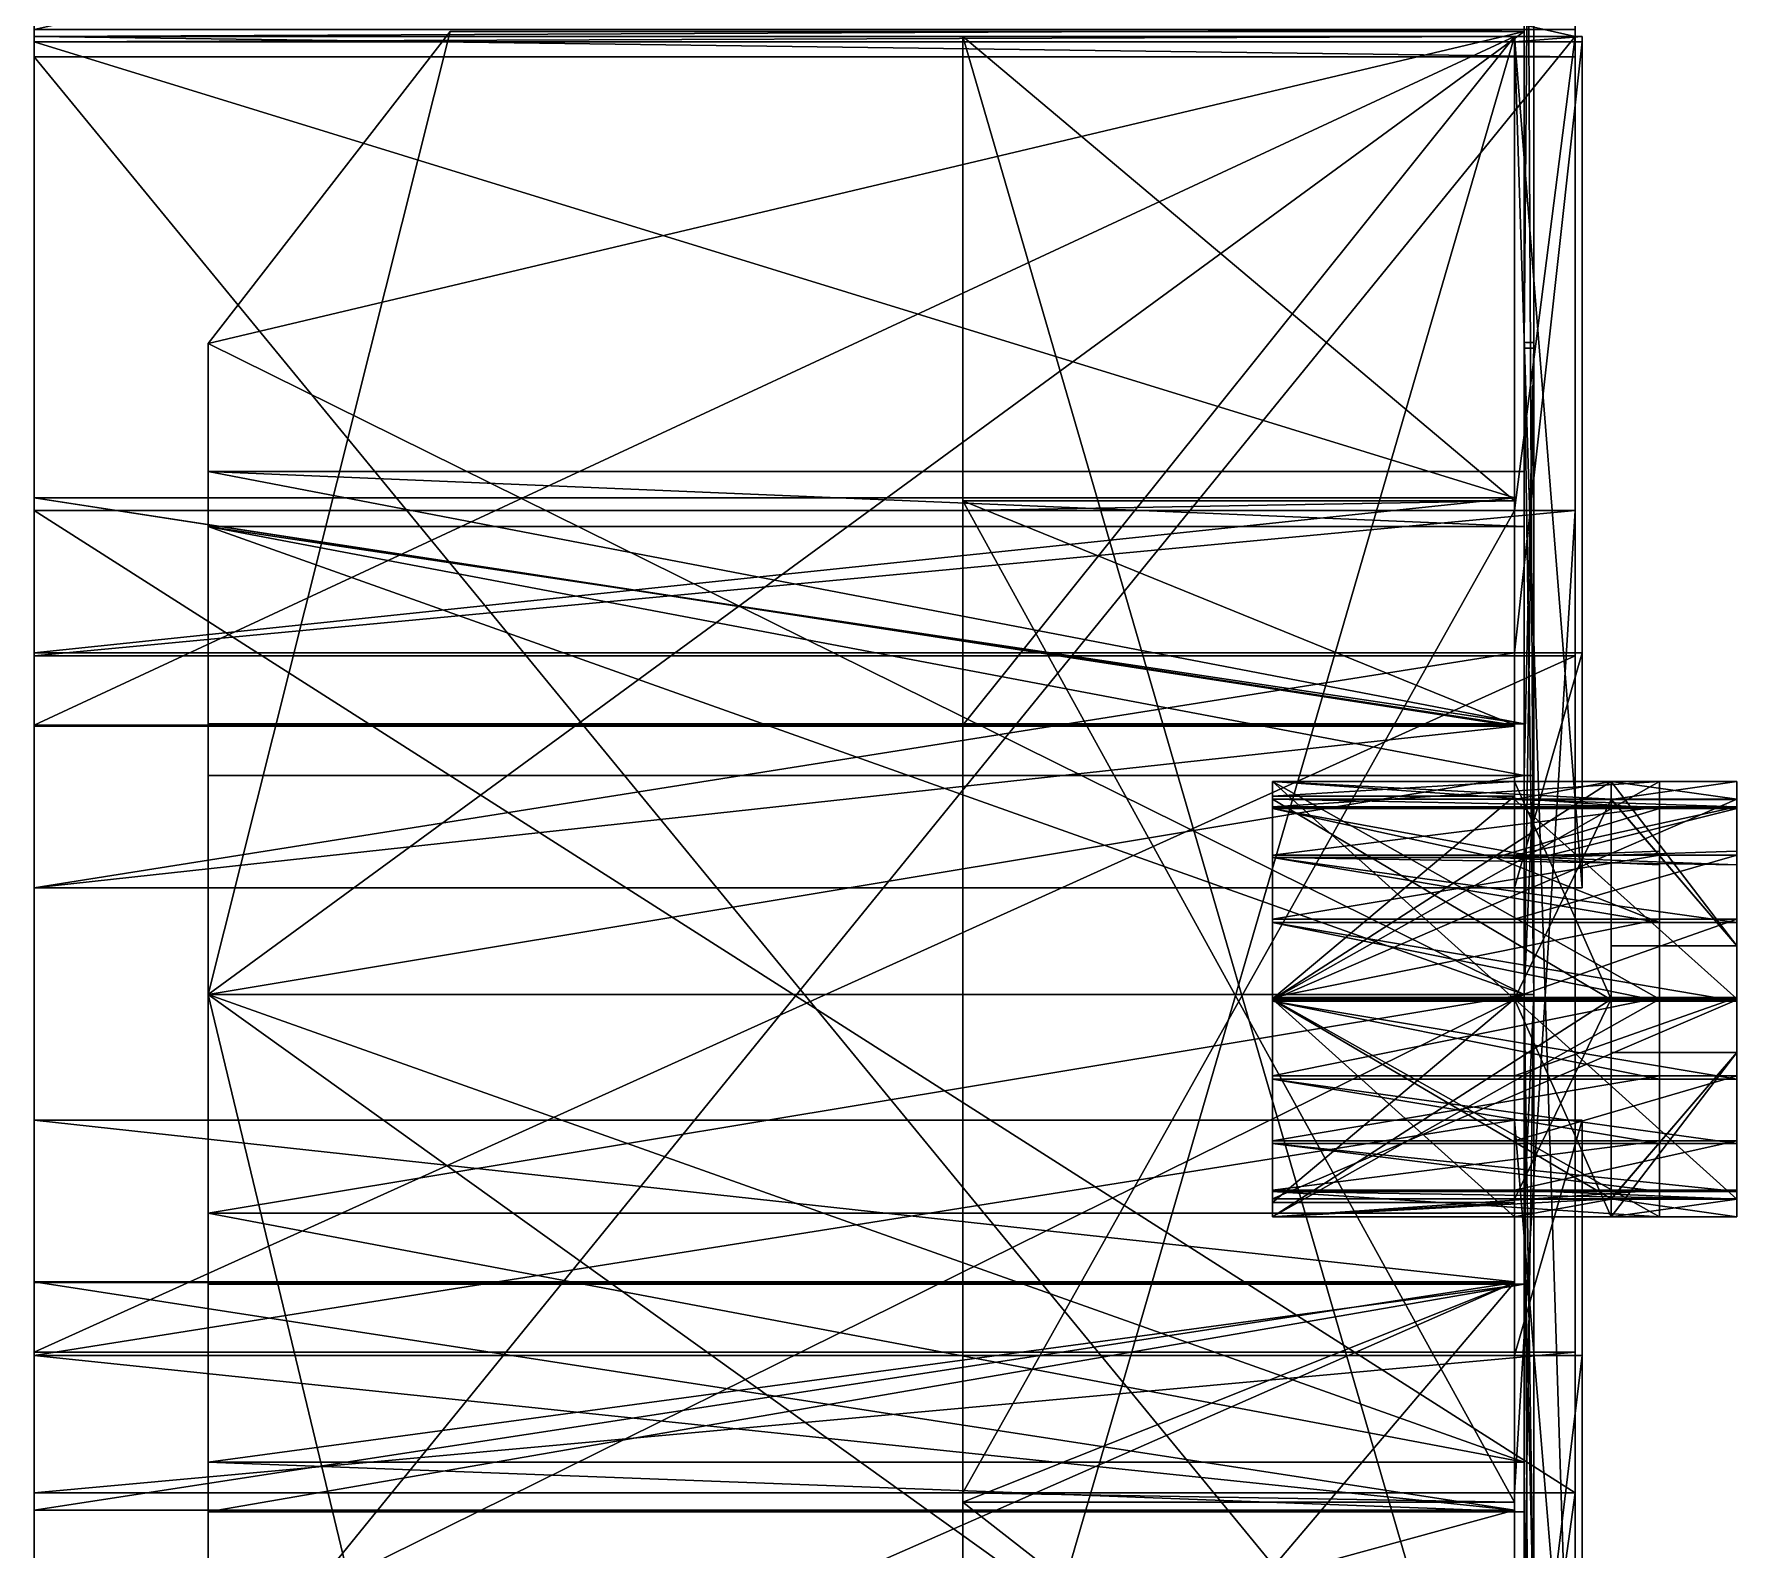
# Model space of a CAD drawing. Extents: x 320 to 672, y -1160 to -372.
# Drawn here: x 320 to 672, y -880.9 to -567.5 of the extents above; entities that cross this region are included whole.
import ezdxf

# ---------------------------------------------------------------- set-up
doc = ezdxf.new("R2010")
doc.units = 0

msp = doc.modelspace()

# ---------------------------------------------------------------- meshes
at = {"layer": 'OBJECT012', "color": 50}
mesh = msp.add_polyface(dxfattribs=at)
corners = [(626, -812, -248.600708), (576, -812, -248.600708), (576, -809.047241, -240), (626, -809.047241, -240), (576, -767, -249), (626, -767, -249), (626, -766.928528, -240), (576, -766.928528, -240)]
mesh.append_faces([[corners[k] for k in face] for face in [(1, 3, 0), (5, 7, 4), (4, 0, 5), (7, 1, 4), (3, 5, 0), (2, 6, 3)]], dxfattribs={"vtx0": -1})
mesh.append_faces([[corners[k] for k in face] for face in [(1, 2, 3), (5, 6, 7), (4, 1, 0), (7, 2, 1), (3, 6, 5), (2, 7, 6)]], dxfattribs={"vtx2": -1})
at = {"layer": 'OBJECT013', "color": 50}
mesh = msp.add_polyface(dxfattribs=at)
corners = [(672, -796.300598, -219.154938), (626, -796.300598, -219.154938), (626, -782.871033, -209.264206), (672, -782.871033, -209.264206), (672, -806.453613, -232.443802), (626, -806.453613, -232.443802), (626, -766.62915, -204), (672, -766.62915, -204), (626, -808.360657, -238), (672, -808.360657, -238), (672, -766.911926, -238), (626, -766.911926, -238)]
mesh.append_faces([[corners[k] for k in face] for face in [(1, 3, 0), (5, 0, 4), (2, 7, 3), (5, 9, 8), (7, 11, 10), (4, 10, 9), (6, 8, 11), (11, 9, 10)]], dxfattribs={"vtx0": -1})
mesh.append_faces([[corners[k] for k in face] for face in [(4, 3, 7), (4, 7, 10), (6, 1, 5), (6, 5, 8)]], dxfattribs={"vtx0": -1, "vtx2": -1})
mesh.append_faces([[corners[k] for k in face] for face in [(1, 2, 3), (5, 1, 0), (2, 6, 7), (5, 4, 9), (7, 6, 11), (4, 0, 3), (6, 2, 1), (11, 8, 9)]], dxfattribs={"vtx2": -1})
at = {"layer": 'OBJECT014', "color": 50}
mesh = msp.add_polyface(dxfattribs=at)
corners = [(646, -812, -248.600708), (626, -812, -248.600708), (626, -808.360657, -238), (646, -808.360657, -238), (626, -767, -249), (646, -767, -249), (646, -766.911987, -238), (626, -766.911987, -238)]
mesh.append_faces([[corners[k] for k in face] for face in [(1, 3, 0), (5, 7, 4), (4, 0, 5), (1, 7, 2), (2, 6, 3), (3, 5, 0)]], dxfattribs={"vtx0": -1})
mesh.append_faces([[corners[k] for k in face] for face in [(1, 2, 3), (5, 6, 7), (4, 1, 0), (1, 4, 7), (2, 7, 6), (3, 6, 5)]], dxfattribs={"vtx2": -1})
at = {"layer": 'OBJECT015', "color": 50}
mesh = msp.add_polyface(dxfattribs=at)
corners = [(672, -812, -248.600708), (646, -812, -248.600708), (646, -808.360657, -238), (672, -808.360657, -238), (646, -778, -248.906433), (672, -778, -248.906433), (672, -778, -238), (646, -778, -238)]
mesh.append_faces([[corners[k] for k in face] for face in [(1, 3, 0), (1, 5, 4), (3, 5, 0), (2, 6, 3), (1, 7, 2), (5, 7, 4)]], dxfattribs={"vtx0": -1})
mesh.append_faces([[corners[k] for k in face] for face in [(1, 2, 3), (1, 0, 5), (3, 6, 5), (2, 7, 6), (1, 4, 7), (5, 6, 7)]], dxfattribs={"vtx2": -1})
at = {"layer": 'OBJECT016', "color": 50}
mesh = msp.add_polyface(dxfattribs=at)
corners = [(576, -722, -249.368149), (626, -722, -249.368149), (626, -725.043518, -240), (576, -725.043518, -240), (626, -767, -249), (576, -767, -249), (576, -766.928711, -240), (626, -766.928711, -240)]
mesh.append_faces([[corners[k] for k in face] for face in [(1, 3, 0), (5, 7, 4), (0, 4, 1), (3, 5, 0), (7, 1, 4), (6, 2, 7)]], dxfattribs={"vtx0": -1})
mesh.append_faces([[corners[k] for k in face] for face in [(1, 2, 3), (5, 6, 7), (0, 5, 4), (3, 6, 5), (7, 2, 1), (6, 3, 2)]], dxfattribs={"vtx2": -1})
at = {"layer": 'OBJECT017', "color": 50}
mesh = msp.add_polyface(dxfattribs=at)
corners = [(672, -750.486267, -209.526932), (626, -750.486267, -209.526932), (626, -737.206726, -219.659241), (672, -737.206726, -219.659241), (626, -727.266907, -233.146774), (672, -727.266907, -233.146774), (672, -766.628723, -204), (626, -766.628723, -204), (672, -725.692017, -238), (626, -725.692017, -238), (626, -766.912048, -238), (672, -766.912048, -238)]
mesh.append_faces([[corners[k] for k in face] for face in [(1, 3, 0), (5, 2, 4), (7, 0, 6), (5, 9, 8), (7, 11, 10), (6, 8, 11), (4, 10, 9), (9, 11, 8)]], dxfattribs={"vtx0": -1})
mesh.append_faces([[corners[k] for k in face] for face in [(6, 3, 5), (6, 5, 8), (4, 1, 7), (4, 7, 10)]], dxfattribs={"vtx0": -1, "vtx2": -1})
mesh.append_faces([[corners[k] for k in face] for face in [(1, 2, 3), (5, 3, 2), (7, 1, 0), (5, 4, 9), (7, 6, 11), (6, 0, 3), (4, 2, 1), (9, 10, 11)]], dxfattribs={"vtx2": -1})
at = {"layer": 'OBJECT018', "color": 50}
mesh = msp.add_polyface(dxfattribs=at)
corners = [(626, -722, -249.368149), (646, -722, -249.368149), (646, -725.692078, -238), (626, -725.692078, -238), (646, -767, -249), (626, -767, -249), (626, -766.911987, -238), (646, -766.911987, -238)]
mesh.append_faces([[corners[k] for k in face] for face in [(1, 3, 0), (5, 7, 4), (0, 4, 1), (3, 5, 0), (6, 2, 7), (1, 7, 2)]], dxfattribs={"vtx0": -1})
mesh.append_faces([[corners[k] for k in face] for face in [(1, 2, 3), (5, 6, 7), (0, 5, 4), (3, 6, 5), (6, 3, 2), (1, 4, 7)]], dxfattribs={"vtx2": -1})
at = {"layer": 'OBJECT019', "color": 50}
mesh = msp.add_polyface(dxfattribs=at)
corners = [(646, -722, -249.368149), (672, -722, -249.368149), (672, -725.692078, -238), (646, -725.692078, -238), (646, -756, -249.085602), (672, -756, -249.085602), (672, -756, -238), (646, -756, -238)]
mesh.append_faces([[corners[k] for k in face] for face in [(1, 3, 0), (0, 5, 1), (1, 6, 2), (3, 6, 7), (3, 4, 0), (4, 6, 5)]], dxfattribs={"vtx0": -1})
mesh.append_faces([[corners[k] for k in face] for face in [(1, 2, 3), (0, 4, 5), (1, 5, 6), (3, 2, 6), (3, 7, 4), (4, 7, 6)]], dxfattribs={"vtx2": -1})
at = {"layer": 'OBJECT020', "color": 50}
mesh = msp.add_polyface(dxfattribs=at)
corners = [(631.419312, -737.703125, -278.825623), (576, -737.703125, -278.825592), (576, -751.156738, -288.740265), (672, -751.154968, -288.739014), (672, -739.25, -279.965607), (672, -736.397949, -277.119476), (672, -727.553223, -265.541199), (576, -727.553162, -265.541107), (576, -767.417114, -294), (672, -767.416138, -294), (672, -725.649048, -260), (576, -725.649048, -260), (576, -767.133423, -260), (672, -767.132446, -260), (631.524658, -737.702209, -278.824402)]
mesh.append_faces([[corners[k] for k in face] for face in [(14, 4, 5)]])
mesh.append_faces([[corners[k] for k in face] for face in [(1, 4, 0), (0, 7, 1), (2, 9, 3), (6, 11, 7), (8, 13, 9), (8, 11, 12), (6, 13, 10), (12, 10, 13)]], dxfattribs={"vtx0": -1})
mesh.append_faces([[corners[k] for k in face] for face in [(1, 3, 4), (0, 6, 7), (8, 1, 7), (8, 7, 11), (6, 4, 3), (6, 3, 9), (6, 9, 13)]], dxfattribs={"vtx0": -1, "vtx2": -1})
mesh.append_faces([[corners[k] for k in face] for face in [(1, 2, 3), (0, 5, 6), (2, 8, 9), (6, 10, 11), (8, 12, 13), (8, 2, 1), (6, 5, 4), (12, 11, 10)]], dxfattribs={"vtx2": -1})
at = {"layer": 'OBJECT021', "color": 50}
mesh = msp.add_polyface(dxfattribs=at)
corners = [(646, -722, -249.387772), (576, -722, -249.387772), (576, -725.648987, -260), (646, -725.648987, -260), (576, -767.133423, -260), (576, -767.041626, -249), (646, -767.040894, -249), (646, -767.13269, -260)]
mesh.append_faces([[corners[k] for k in face] for face in [(1, 3, 0), (5, 7, 4), (5, 0, 6), (4, 1, 5), (2, 7, 3), (3, 6, 0)]], dxfattribs={"vtx0": -1})
mesh.append_faces([[corners[k] for k in face] for face in [(1, 2, 3), (5, 6, 7), (5, 1, 0), (4, 2, 1), (2, 4, 7), (3, 7, 6)]], dxfattribs={"vtx2": -1})
at = {"layer": 'OBJECT022', "color": 50}
mesh = msp.add_polyface(dxfattribs=at)
corners = [(646, -725.648987, -260), (672, -725.648987, -260), (672, -722, -249.387772), (646, -722, -249.387772), (646, -756, -249.091583), (672, -756, -249.091583), (672, -756, -260), (646, -756, -260)]
mesh.append_faces([[corners[k] for k in face] for face in [(1, 3, 0), (3, 5, 4), (1, 5, 2), (0, 6, 1), (0, 4, 7), (5, 7, 4)]], dxfattribs={"vtx0": -1})
mesh.append_faces([[corners[k] for k in face] for face in [(1, 2, 3), (3, 2, 5), (1, 6, 5), (0, 7, 6), (0, 3, 4), (5, 6, 7)]], dxfattribs={"vtx2": -1})
at = {"layer": 'OBJECT023', "color": 50}
mesh = msp.add_polyface(dxfattribs=at)
corners = [(672, -783.548157, -288.444702), (576, -783.548157, -288.444702), (576, -796.805725, -278.327332), (672, -796.805725, -278.327332), (576, -806.733459, -264.852448), (672, -806.733459, -264.852448), (672, -767.397278, -294), (576, -767.397278, -294), (576, -808.306763, -260), (672, -808.306763, -260), (672, -767.105408, -260), (576, -767.105408, -260)]
mesh.append_faces([[corners[k] for k in face] for face in [(1, 3, 0), (2, 5, 3), (7, 0, 6), (4, 9, 5), (6, 11, 7), (4, 11, 8), (6, 9, 10), (8, 10, 9)]], dxfattribs={"vtx0": -1})
mesh.append_faces([[corners[k] for k in face] for face in [(4, 1, 7), (4, 7, 11), (6, 3, 5), (6, 5, 9)]], dxfattribs={"vtx0": -1, "vtx2": -1})
mesh.append_faces([[corners[k] for k in face] for face in [(1, 2, 3), (2, 4, 5), (7, 1, 0), (4, 8, 9), (6, 10, 11), (4, 2, 1), (6, 0, 3), (8, 11, 10)]], dxfattribs={"vtx2": -1})
at = {"layer": 'OBJECT024', "color": 50}
mesh = msp.add_polyface(dxfattribs=at)
corners = [(576, -808.306824, -260), (576, -812, -248.599014), (646, -812, -248.599014), (646, -808.306824, -260), (646, -767.010986, -249), (576, -767.010986, -249), (576, -767.105469, -260), (646, -767.105469, -260)]
mesh.append_faces([[corners[k] for k in face] for face in [(1, 3, 0), (5, 7, 4), (1, 4, 2), (0, 5, 1), (6, 3, 7), (7, 2, 4)]], dxfattribs={"vtx0": -1})
mesh.append_faces([[corners[k] for k in face] for face in [(1, 2, 3), (5, 6, 7), (1, 5, 4), (0, 6, 5), (6, 0, 3), (7, 3, 2)]], dxfattribs={"vtx2": -1})
at = {"layer": 'OBJECT025', "color": 50}
mesh = msp.add_polyface(dxfattribs=at)
corners = [(646, -812, -248.599014), (672, -812, -248.599014), (672, -808.306824, -260), (646, -808.306824, -260), (646, -778, -248.897659), (672, -778, -248.897659), (672, -778, -260), (646, -778, -260)]
mesh.append_faces([[corners[k] for k in face] for face in [(1, 3, 0), (0, 5, 1), (2, 5, 6), (3, 6, 7), (3, 4, 0), (6, 4, 7)]], dxfattribs={"vtx0": -1})
mesh.append_faces([[corners[k] for k in face] for face in [(1, 2, 3), (0, 4, 5), (2, 1, 5), (3, 2, 6), (3, 7, 4), (6, 5, 4)]], dxfattribs={"vtx2": -1})
at = {"layer": 'OBJECT038', "color": 50}
mesh = msp.add_polyface(dxfattribs=at)
corners = [(576, -782.866699, 138.737228), (656, -782.866699, 138.737228), (656, -796.306152, 128.839233), (576, -796.306152, 128.839233), (656, -806.45459, 115.553368), (576, -806.45459, 115.553368), (576, -766.62915, 143.999985), (656, -766.62915, 143.999985), (656, -812, 99.399284), (576, -812, 99.399284), (576, -767.003601, 98.99469), (656, -767.003601, 98.99469)]
mesh.append_faces([[corners[k] for k in face] for face in [(1, 3, 0), (5, 2, 4), (7, 0, 6), (9, 4, 8), (11, 6, 10), (8, 10, 9), (6, 9, 10), (4, 11, 8)]], dxfattribs={"vtx0": -1})
mesh.append_faces([[corners[k] for k in face] for face in [(6, 3, 5), (6, 5, 9), (4, 1, 7), (4, 7, 11)]], dxfattribs={"vtx0": -1, "vtx2": -1})
mesh.append_faces([[corners[k] for k in face] for face in [(1, 2, 3), (5, 3, 2), (7, 1, 0), (9, 5, 4), (11, 7, 6), (8, 11, 10), (6, 0, 3), (4, 2, 1)]], dxfattribs={"vtx2": -1})
at = {"layer": 'OBJECT039', "color": 50}
mesh = msp.add_polyface(dxfattribs=at)
corners = [(576, -796.805847, 69.673576), (656, -796.805847, 69.673576), (656, -783.5448, 59.553551), (576, -783.5448, 59.553551), (576, -806.734985, 83.150322), (656, -806.734985, 83.150322), (656, -767.397278, 54.000603), (576, -767.397278, 54.000603), (576, -812, 99.400963), (656, -812, 99.400963), (656, -767.010925, 99.005821), (576, -767.010925, 99.005821)]
mesh.append_faces([[corners[k] for k in face] for face in [(1, 3, 0), (0, 5, 1), (2, 7, 3), (4, 9, 5), (6, 11, 7), (10, 8, 11), (4, 11, 8), (6, 9, 10)]], dxfattribs={"vtx0": -1})
mesh.append_faces([[corners[k] for k in face] for face in [(4, 3, 7), (4, 7, 11), (6, 1, 5), (6, 5, 9)]], dxfattribs={"vtx0": -1, "vtx2": -1})
mesh.append_faces([[corners[k] for k in face] for face in [(1, 2, 3), (0, 4, 5), (2, 6, 7), (4, 8, 9), (6, 10, 11), (10, 9, 8), (4, 0, 3), (6, 2, 1)]], dxfattribs={"vtx2": -1})
at = {"layer": 'OBJECT040', "color": 50}
mesh = msp.add_polyface(dxfattribs=at)
corners = [(576, -751.156799, 59.260429), (656, -751.15509, 59.26165), (656, -739.249939, 68.03521), (622.07666, -737.69812, 69.178856), (576, -737.69812, 69.178856), (622.179199, -737.700806, 69.177422), (656, -736.389282, 70.894249), (656, -727.551575, 82.46328), (576, -727.551575, 82.46328), (576, -767.417053, 54.002254), (656, -767.416077, 54.003223), (656, -722.000061, 98.612206), (576, -722.000061, 98.612206), (576, -767.041687, 99.004601), (656, -767.04071, 99.004601)]
mesh.append_faces([[corners[k] for k in face] for face in [(2, 6, 3)]])
mesh.append_faces([[corners[k] for k in face] for face in [(1, 4, 0), (5, 8, 4), (0, 10, 1), (7, 12, 8), (9, 14, 10), (11, 13, 12), (9, 12, 13), (7, 14, 11)]], dxfattribs={"vtx0": -1})
mesh.append_faces([[corners[k] for k in face] for face in [(1, 3, 4), (5, 7, 8), (9, 4, 8), (9, 8, 12), (7, 2, 1), (7, 1, 10), (7, 10, 14)]], dxfattribs={"vtx0": -1, "vtx2": -1})
mesh.append_faces([[corners[k] for k in face] for face in [(1, 2, 3), (5, 6, 7), (0, 9, 10), (7, 11, 12), (9, 13, 14), (11, 14, 13), (9, 0, 4), (7, 6, 2)]], dxfattribs={"vtx2": -1})
at = {"layer": 'OBJECT041', "color": 50}
mesh = msp.add_polyface(dxfattribs=at)
corners = [(576, -737.206848, 128.34343), (656, -737.206848, 128.34343), (656, -750.480164, 138.470993), (576, -750.480164, 138.470993), (576, -727.264648, 114.845764), (656, -727.264648, 114.845764), (656, -766.628723, 143.995911), (576, -766.628723, 143.995911), (576, -722.007141, 98.631866), (656, -722.007141, 98.631866), (656, -767.003601, 99.005821), (576, -767.003601, 99.005821)]
mesh.append_faces([[corners[k] for k in face] for face in [(1, 3, 0), (5, 0, 4), (2, 7, 3), (9, 4, 8), (11, 6, 10), (10, 8, 11), (4, 11, 8), (6, 9, 10)]], dxfattribs={"vtx0": -1})
mesh.append_faces([[corners[k] for k in face] for face in [(4, 3, 7), (4, 7, 11), (6, 1, 5), (6, 5, 9)]], dxfattribs={"vtx0": -1, "vtx2": -1})
mesh.append_faces([[corners[k] for k in face] for face in [(1, 2, 3), (5, 1, 0), (2, 6, 7), (9, 5, 4), (11, 7, 6), (10, 9, 8), (4, 0, 3), (6, 2, 1)]], dxfattribs={"vtx2": -1})
at = {"layer": 'OBJECT042', "color": 50}
mesh = msp.add_polyface(dxfattribs=at)
corners = [(628, -766, -262), (630, -766, -262), (630, -382, -262), (628, -382, -262), (630, -382, -226.607773), (630, -766, -96.727295), (630, -631.230347, -96.727295), (630, -393.830902, -215.25116), (628, -382, -226.607773), (628, -393.836731, -215.24826), (628, -631.230347, -96.727295), (628, -766, -96.727295)]
mesh.append_faces([[corners[k] for k in face] for face in [(1, 3, 0), (2, 7, 4), (2, 8, 3), (4, 9, 8), (6, 11, 10), (7, 10, 9), (1, 11, 5), (3, 11, 0)]], dxfattribs={"vtx0": -1})
mesh.append_faces([[corners[k] for k in face] for face in [(2, 5, 6), (2, 6, 7), (3, 9, 10), (3, 10, 11)]], dxfattribs={"vtx0": -1, "vtx2": -1})
mesh.append_faces([[corners[k] for k in face] for face in [(1, 2, 3), (2, 1, 5), (2, 4, 8), (4, 7, 9), (6, 5, 11), (7, 6, 10), (1, 0, 11), (3, 8, 9)]], dxfattribs={"vtx2": -1})
at = {"layer": 'OBJECT044', "color": 50}
mesh = msp.add_polyface(dxfattribs=at)
corners = [(406.042389, -566.963379, -262), (356, -631.457092, -262), (356, -766, -262), (628, -766, -262), (628, -566.963379, -262), (356, -631.456543, -243.636368), (356, -766, -243.636368), (628, -766, -243.636368), (406.043945, -566.963379, -243.636368), (628, -566.963379, -243.636368)]
mesh.append_faces([[corners[k] for k in face] for face in [(1, 4, 0), (1, 6, 2), (2, 7, 3), (1, 8, 5), (3, 9, 4), (4, 8, 0), (6, 9, 7)]], dxfattribs={"vtx0": -1})
mesh.append_faces([[corners[k] for k in face] for face in [(1, 3, 4), (6, 8, 9)]], dxfattribs={"vtx0": -1, "vtx2": -1})
mesh.append_faces([[corners[k] for k in face] for face in [(1, 2, 3), (1, 5, 6), (2, 6, 7), (1, 0, 8), (3, 7, 9), (4, 9, 8), (6, 5, 8)]], dxfattribs={"vtx2": -1})
at = {"layer": 'OBJECT045', "color": 50}
mesh = msp.add_polyface(dxfattribs=at)
corners = [(356, -657.918945, -40.292191), (356, -669.312012, -15.111132), (356, -710.074036, -15.111132), (628, -657.919495, -40.291924), (628, -669.312439, -15.111132), (628, -710.074036, -15.111132)]
mesh.append_faces([[corners[k] for k in face] for face in [(1, 2, 0), (3, 5, 4)]])
mesh.append_faces([[corners[k] for k in face] for face in [(0, 4, 1), (1, 5, 2), (0, 5, 3)]], dxfattribs={"vtx0": -1})
mesh.append_faces([[corners[k] for k in face] for face in [(0, 3, 4), (1, 4, 5), (0, 2, 5)]], dxfattribs={"vtx2": -1})
at = {"layer": 'OBJECT046', "color": 50}
mesh = msp.add_polyface(dxfattribs=at)
corners = [(356, -669.312805, -15.111132), (356, -720.741577, 98.556793), (356, -766, 141.999969), (356, -766, -15.111132), (628, -766, 141.999969), (628, -720.741455, 98.556572), (628, -669.312439, -15.111132), (628, -766, -15.111132)]
mesh.append_faces([[corners[k] for k in face] for face in [(1, 3, 0), (2, 5, 4), (0, 5, 1), (2, 7, 3), (5, 7, 4), (0, 7, 6)]], dxfattribs={"vtx0": -1})
mesh.append_faces([[corners[k] for k in face] for face in [(1, 2, 3), (2, 1, 5), (0, 6, 5), (2, 4, 7), (5, 6, 7), (0, 3, 7)]], dxfattribs={"vtx2": -1})
at = {"layer": 'OBJECT047', "color": 50}
mesh = msp.add_polyface(dxfattribs=at)
corners = [(630, -766, 141.999969), (630, -720.741577, 98.556793), (630, -632.385803, -96.727295), (630, -766, -96.727295), (628, -720.741455, 98.556572), (628, -766, 141.999969), (628, -766, -96.727295), (628, -632.385803, -96.727295)]
mesh.append_faces([[corners[k] for k in face] for face in [(1, 3, 0), (1, 5, 4), (3, 7, 6), (2, 4, 7), (3, 5, 0), (7, 5, 6)]], dxfattribs={"vtx0": -1})
mesh.append_faces([[corners[k] for k in face] for face in [(1, 2, 3), (1, 0, 5), (3, 2, 7), (2, 1, 4), (3, 6, 5), (7, 4, 5)]], dxfattribs={"vtx2": -1})
at = {"layer": 'OBJECT048', "color": 50}
mesh = msp.add_polyface(dxfattribs=at)
corners = [(356, -862.687622, -15.111132), (356, -872.979919, -37.859238), (356, -825.908447, -15.111132), (628, -862.687195, -15.111132), (628, -872.97937, -37.858971), (628, -825.908447, -15.111132)]
mesh.append_faces([[corners[k] for k in face] for face in [(1, 2, 0), (3, 5, 4)]])
mesh.append_faces([[corners[k] for k in face] for face in [(0, 4, 1), (0, 5, 3), (1, 5, 2)]], dxfattribs={"vtx0": -1})
mesh.append_faces([[corners[k] for k in face] for face in [(0, 3, 4), (0, 2, 5), (1, 4, 5)]], dxfattribs={"vtx2": -1})
at = {"layer": 'OBJECT049', "color": 50}
mesh = msp.add_polyface(dxfattribs=at)
corners = [(356, -766, 141.999969), (356, -811.258057, 98.557579), (356, -862.687195, -15.111132), (356, -766, -15.111132), (628, -811.258301, 98.557045), (628, -766, 141.999969), (628, -862.687195, -15.111132), (628, -766, -15.111132)]
mesh.append_faces([[corners[k] for k in face] for face in [(1, 3, 0), (1, 5, 4), (1, 6, 2), (3, 5, 0), (4, 7, 6), (3, 6, 7)]], dxfattribs={"vtx0": -1})
mesh.append_faces([[corners[k] for k in face] for face in [(1, 2, 3), (1, 0, 5), (1, 4, 6), (3, 7, 5), (4, 5, 7), (3, 2, 6)]], dxfattribs={"vtx2": -1})
at = {"layer": 'OBJECT050', "color": 50}
mesh = msp.add_polyface(dxfattribs=at)
corners = [(630, -766, -96.727295), (630, -899.614197, -96.727295), (630, -811.258057, 98.557579), (630, -766, 141.999969), (628, -766, 141.999969), (628, -811.258301, 98.557045), (628, -899.614197, -96.727295), (628, -766, -96.727295)]
mesh.append_faces([[corners[k] for k in face] for face in [(1, 3, 0), (3, 5, 4), (1, 7, 6), (1, 5, 2), (0, 4, 7), (5, 7, 4)]], dxfattribs={"vtx0": -1})
mesh.append_faces([[corners[k] for k in face] for face in [(1, 2, 3), (3, 2, 5), (1, 0, 7), (1, 6, 5), (0, 3, 4), (5, 6, 7)]], dxfattribs={"vtx2": -1})
at = {"layer": 'OBJECT051', "color": 50}
mesh = msp.add_polyface(dxfattribs=at)
corners = [(628, -1150, -262), (630, -1150, -262), (630, -766, -262), (628, -766, -262), (630, -1150, -226.607742), (630, -1138.169189, -215.25119), (630, -900.769714, -96.727295), (630, -766, -96.727295), (628, -1150, -226.607742), (628, -1138.173218, -215.25322), (628, -766, -96.727295), (628, -900.769714, -96.727295)]
mesh.append_faces([[corners[k] for k in face] for face in [(1, 3, 0), (1, 7, 2), (1, 8, 4), (5, 8, 9), (7, 11, 10), (6, 9, 11), (2, 10, 3), (0, 9, 8)]], dxfattribs={"vtx0": -1})
mesh.append_faces([[corners[k] for k in face] for face in [(1, 5, 6), (1, 6, 7), (0, 10, 11), (0, 11, 9)]], dxfattribs={"vtx0": -1, "vtx2": -1})
mesh.append_faces([[corners[k] for k in face] for face in [(1, 2, 3), (1, 4, 5), (1, 0, 8), (5, 4, 8), (7, 6, 11), (6, 5, 9), (2, 7, 10), (0, 3, 10)]], dxfattribs={"vtx2": -1})
at = {"layer": 'OBJECT053', "color": 50}
mesh = msp.add_polyface(dxfattribs=at)
corners = [(628, -766, -262), (356, -766, -262), (356, -900.547546, -262), (402.919495, -961.015686, -262), (628, -961.015686, -262), (356, -766, -243.636368), (356, -900.547546, -243.636368), (628, -766, -243.636368), (402.919464, -961.015686, -243.636368), (628, -961.015686, -243.636368)]
mesh.append_faces([[corners[k] for k in face] for face in [(1, 4, 0), (1, 6, 2), (1, 7, 5), (2, 8, 3), (4, 7, 0), (3, 9, 4), (6, 9, 8)]], dxfattribs={"vtx0": -1})
mesh.append_faces([[corners[k] for k in face] for face in [(1, 3, 4), (6, 7, 9)]], dxfattribs={"vtx0": -1, "vtx2": -1})
mesh.append_faces([[corners[k] for k in face] for face in [(1, 2, 3), (1, 5, 6), (1, 0, 7), (2, 6, 8), (4, 9, 7), (3, 8, 9), (6, 5, 7)]], dxfattribs={"vtx2": -1})
at = {"layer": 'OBJECT054', "color": 50}
mesh = msp.add_polyface(dxfattribs=at)
corners = [(638.559204, -960, -241), (638.559204, -960, -61.932495), (638.559204, -869.06427, -15), (638.559204, -666, -15), (638.559204, -568, -64), (638.559204, -568, -241), (626, -869.064148, -15), (626, -960, -61.932549), (626, -568, -64), (626, -666, -15), (626, -960, -241), (626, -568, -241)]
mesh.append_faces([[corners[k] for k in face] for face in [(1, 5, 0), (2, 7, 6), (4, 9, 8), (0, 7, 1), (5, 8, 11), (3, 6, 9), (0, 11, 10), (8, 10, 11)]], dxfattribs={"vtx0": -1})
mesh.append_faces([[corners[k] for k in face] for face in [(1, 3, 4), (1, 4, 5), (8, 6, 7), (8, 7, 10)]], dxfattribs={"vtx0": -1, "vtx2": -1})
mesh.append_faces([[corners[k] for k in face] for face in [(1, 2, 3), (2, 1, 7), (4, 3, 9), (0, 10, 7), (5, 4, 8), (3, 2, 6), (0, 5, 11), (8, 9, 6)]], dxfattribs={"vtx2": -1})
at = {"layer": 'OBJECT055', "color": 50}
mesh = msp.add_polyface(dxfattribs=at)
corners = [(512, -871, -16), (512, -869.064148, -15), (626, -869.064148, -15), (626, -871, -16), (626, -666, -15), (512, -666, -15), (512, -664, -16), (626, -664, -16)]
mesh.append_faces([[corners[k] for k in face] for face in [(1, 3, 0), (5, 7, 4), (1, 4, 2), (5, 0, 6), (2, 7, 3), (6, 3, 7)]], dxfattribs={"vtx0": -1})
mesh.append_faces([[corners[k] for k in face] for face in [(1, 2, 3), (5, 6, 7), (1, 5, 4), (5, 1, 0), (2, 4, 7), (6, 0, 3)]], dxfattribs={"vtx2": -1})
at = {"layer": 'OBJECT056', "color": 50}
mesh = msp.add_polyface(dxfattribs=at)
corners = [(512, -568, -241), (512, -960, -241), (626, -960, -241), (626, -568, -241), (512, -960, -240), (512, -568, -240), (626, -568, -240), (626, -960, -240)]
mesh.append_faces([[corners[k] for k in face] for face in [(1, 3, 0), (1, 5, 4), (3, 7, 6), (1, 7, 2), (3, 5, 0), (5, 7, 4)]], dxfattribs={"vtx0": -1})
mesh.append_faces([[corners[k] for k in face] for face in [(1, 2, 3), (1, 0, 5), (3, 2, 7), (1, 4, 7), (3, 6, 5), (5, 6, 7)]], dxfattribs={"vtx2": -1})
at = {"layer": 'OBJECT057', "color": 50}
mesh = msp.add_polyface(dxfattribs=at)
corners = [(512, -960, -61.932549), (512, -871, -16), (626, -871, -16), (626, -960, -61.932549), (512, -825.596436, -16), (512, -960, -80), (626, -960, -80), (626, -825.596436, -16)]
mesh.append_faces([[corners[k] for k in face] for face in [(1, 3, 0), (1, 5, 4), (3, 7, 6), (0, 6, 5), (1, 7, 2), (5, 7, 4)]], dxfattribs={"vtx0": -1})
mesh.append_faces([[corners[k] for k in face] for face in [(1, 2, 3), (1, 0, 5), (3, 2, 7), (0, 3, 6), (1, 4, 7), (5, 6, 7)]], dxfattribs={"vtx2": -1})
at = {"layer": 'OBJECT058', "color": 50}
mesh = msp.add_polyface(dxfattribs=at)
corners = [(512, -664, -16), (512, -568, -64), (626, -568, -64), (626, -664, -16), (512, -568, -83.72718), (512, -710.365295, -16), (626, -710.365295, -16), (626, -568, -83.72718)]
mesh.append_faces([[corners[k] for k in face] for face in [(1, 3, 0), (1, 5, 4), (3, 7, 6), (2, 4, 7), (0, 6, 5), (5, 7, 4)]], dxfattribs={"vtx0": -1})
mesh.append_faces([[corners[k] for k in face] for face in [(1, 2, 3), (1, 0, 5), (3, 2, 7), (2, 1, 4), (0, 3, 6), (5, 6, 7)]], dxfattribs={"vtx2": -1})
at = {"layer": 'OBJECT059', "color": 50}
mesh = msp.add_polyface(dxfattribs=at)
corners = [(638.559326, -496, -122.825027), (638.559326, -496, -185.482498), (638.559326, -568, -252.14917), (638.559326, -568, -64), (638.559326, -566.546997, -64.727501), (320, -496, -185.482498), (320, -496, -122.825027), (320, -566.547668, -64.726982), (320, -568, -64), (320, -568, -252.14917)]
mesh.append_faces([[corners[k] for k in face] for face in [(1, 4, 0), (1, 6, 5), (4, 8, 7), (0, 7, 6), (2, 5, 9), (2, 8, 3), (5, 8, 9)]], dxfattribs={"vtx0": -1})
mesh.append_faces([[corners[k] for k in face] for face in [(1, 3, 4), (5, 7, 8)]], dxfattribs={"vtx0": -1, "vtx2": -1})
mesh.append_faces([[corners[k] for k in face] for face in [(1, 2, 3), (1, 0, 6), (4, 3, 8), (0, 4, 7), (2, 1, 5), (2, 9, 8), (5, 6, 7)]], dxfattribs={"vtx2": -1})
at = {"layer": 'OBJECT061', "color": 50}
mesh = msp.add_polyface(dxfattribs=at)
corners = [(320, -960, -256), (638.559326, -960, -256), (638.559326, -572.160095, -256), (320, -572.160095, -256), (638.559326, -568, -241), (638.559326, -568, -252.148056), (638.559326, -960, -241), (320, -568, -252.149689), (320, -960, -241), (320, -568, -241)]
mesh.append_faces([[corners[k] for k in face] for face in [(1, 3, 0), (5, 6, 4), (2, 7, 3), (1, 8, 6), (5, 9, 7), (4, 8, 9), (0, 9, 8)]], dxfattribs={"vtx0": -1})
mesh.append_faces([[corners[k] for k in face] for face in [(5, 1, 6), (0, 7, 9)]], dxfattribs={"vtx0": -1, "vtx2": -1})
mesh.append_faces([[corners[k] for k in face] for face in [(1, 2, 3), (5, 2, 1), (2, 5, 7), (1, 0, 8), (5, 4, 9), (4, 6, 8), (0, 3, 7)]], dxfattribs={"vtx2": -1})
at = {"layer": 'OBJECT062', "color": 50}
mesh = msp.add_polyface(dxfattribs=at)
corners = [(626, -840.629944), (640, -840.629944), (640, -956.393738, -57.915112), (626, -956.393738, -57.915112), (626, -792), (640, -792), (640, -960, -80.346443), (640, -960, -60.800095), (626, -960, -80.346298), (626, -960, -60.8004)]
mesh.append_faces([[corners[k] for k in face] for face in [(1, 3, 0), (0, 5, 1), (1, 7, 2), (4, 6, 5), (2, 9, 3), (7, 8, 9), (0, 8, 4)]], dxfattribs={"vtx0": -1})
mesh.append_faces([[corners[k] for k in face] for face in [(1, 6, 7), (0, 9, 8)]], dxfattribs={"vtx0": -1, "vtx2": -1})
mesh.append_faces([[corners[k] for k in face] for face in [(1, 2, 3), (0, 4, 5), (1, 5, 6), (4, 8, 6), (2, 7, 9), (7, 6, 8), (0, 3, 9)]], dxfattribs={"vtx2": -1})
at = {"layer": 'OBJECT063', "color": 50}
mesh = msp.add_polyface(dxfattribs=at)
corners = [(320, -872.611572, -16), (320, -840.629944), (626, -840.629944), (626, -872.611572, -16), (320, -792), (626, -792), (320, -825.455444, -16), (626, -825.455444, -16)]
mesh.append_faces([[corners[k] for k in face] for face in [(1, 3, 0), (1, 5, 2), (4, 7, 5), (1, 6, 4), (2, 7, 3), (6, 3, 7)]], dxfattribs={"vtx0": -1})
mesh.append_faces([[corners[k] for k in face] for face in [(1, 2, 3), (1, 4, 5), (4, 6, 7), (1, 0, 6), (2, 5, 7), (6, 0, 3)]], dxfattribs={"vtx2": -1})
at = {"layer": 'OBJECT064', "color": 50}
mesh = msp.add_polyface(dxfattribs=at)
corners = [(626, -956.393616, -57.914993), (320, -956.393616, -57.914993), (320, -872.611694, -16), (626, -872.611694, -16), (320, -960, -60.8004), (626, -960, -60.8004), (320, -960, -80), (320, -825.596436, -16), (626, -960, -80), (626, -825.596436, -16)]
mesh.append_faces([[corners[k] for k in face] for face in [(1, 3, 0), (1, 5, 4), (1, 7, 2), (5, 9, 8), (4, 8, 6), (2, 9, 3), (6, 9, 7)]], dxfattribs={"vtx0": -1})
mesh.append_faces([[corners[k] for k in face] for face in [(1, 6, 7), (5, 3, 9)]], dxfattribs={"vtx0": -1, "vtx2": -1})
mesh.append_faces([[corners[k] for k in face] for face in [(1, 2, 3), (1, 0, 5), (1, 4, 6), (5, 0, 3), (4, 5, 8), (2, 7, 9), (6, 8, 9)]], dxfattribs={"vtx2": -1})
at = {"layer": 'OBJECT065', "color": 50}
mesh = msp.add_polyface(dxfattribs=at)
corners = [(640, -695.372314), (626, -695.372314), (626, -569.113342, -63.165691), (640, -569.113342, -63.165691), (640, -744), (626, -744), (640, -568, -64), (640, -568, -84.1745), (626, -568, -84.175369), (626, -568, -64)]
mesh.append_faces([[corners[k] for k in face] for face in [(1, 3, 0), (0, 5, 1), (0, 7, 4), (4, 8, 5), (2, 6, 3), (7, 9, 8), (1, 9, 2)]], dxfattribs={"vtx0": -1})
mesh.append_faces([[corners[k] for k in face] for face in [(0, 6, 7), (1, 8, 9)]], dxfattribs={"vtx0": -1, "vtx2": -1})
mesh.append_faces([[corners[k] for k in face] for face in [(1, 2, 3), (0, 4, 5), (0, 3, 6), (4, 7, 8), (2, 9, 6), (7, 6, 9), (1, 5, 8)]], dxfattribs={"vtx2": -1})
at = {"layer": 'OBJECT066', "color": 50}
mesh = msp.add_polyface(dxfattribs=at)
corners = [(626, -695.372314), (320, -695.372314), (320, -663.390686, -16), (626, -663.390686, -16), (626, -744), (320, -744), (320, -710.547546, -16), (626, -710.547546, -16)]
mesh.append_faces([[corners[k] for k in face] for face in [(1, 3, 0), (5, 0, 4), (5, 7, 6), (1, 6, 2), (0, 7, 4), (2, 7, 3)]], dxfattribs={"vtx0": -1})
mesh.append_faces([[corners[k] for k in face] for face in [(1, 2, 3), (5, 1, 0), (5, 4, 7), (1, 5, 6), (0, 3, 7), (2, 6, 7)]], dxfattribs={"vtx2": -1})
at = {"layer": 'OBJECT067', "color": 50}
mesh = msp.add_polyface(dxfattribs=at)
corners = [(320, -663.390686, -16), (320, -569.113342, -63.165726), (626, -569.113342, -63.165726), (626, -663.390686, -16), (320, -568, -64), (626, -568, -64), (320, -568, -83.72718), (320, -710.365295, -16), (626, -568, -83.72718), (626, -710.365295, -16)]
mesh.append_faces([[corners[k] for k in face] for face in [(1, 3, 0), (1, 5, 2), (4, 7, 6), (2, 9, 3), (5, 6, 8), (0, 9, 7), (7, 8, 6)]], dxfattribs={"vtx0": -1})
mesh.append_faces([[corners[k] for k in face] for face in [(4, 0, 7), (2, 8, 9)]], dxfattribs={"vtx0": -1, "vtx2": -1})
mesh.append_faces([[corners[k] for k in face] for face in [(1, 2, 3), (1, 4, 5), (4, 1, 0), (2, 5, 8), (5, 4, 6), (0, 3, 9), (7, 9, 8)]], dxfattribs={"vtx2": -1})
at = {"layer": 'OBJECT068', "color": 50}
mesh = msp.add_polyface(dxfattribs=at)
corners = [(320, -696), (638.559326, -696), (638.559326, -840), (320, -840), (638.559326, -869.062988, -16), (638.559326, -666, -16), (320, -869.06427, -16), (320, -666, -16)]
mesh.append_faces([[corners[k] for k in face] for face in [(1, 3, 0), (2, 5, 4), (2, 6, 3), (0, 5, 1), (4, 7, 6), (0, 6, 7)]], dxfattribs={"vtx0": -1})
mesh.append_faces([[corners[k] for k in face] for face in [(1, 2, 3), (2, 1, 5), (2, 4, 6), (0, 7, 5), (4, 5, 7), (0, 3, 6)]], dxfattribs={"vtx2": -1})

doc.saveas('drawing.dxf')
